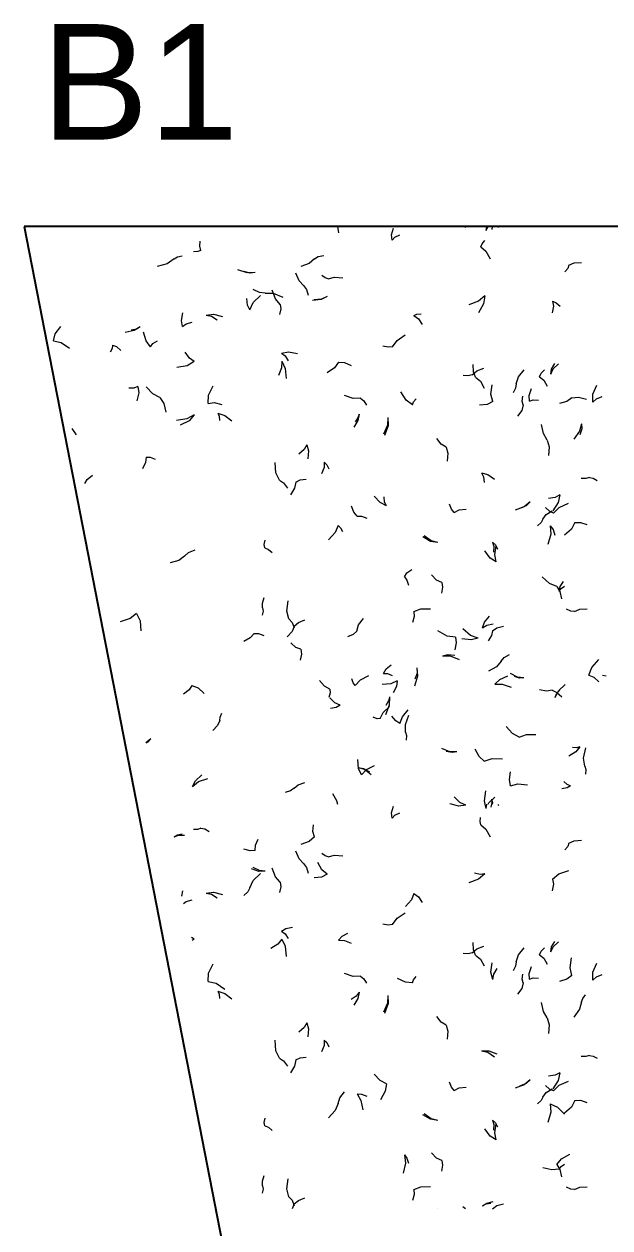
# Model space of a CAD drawing. Header units: metres. Extents: x 0 to 46.1, y -33.1 to 1.9.
# Drawn here: x 0 to 2.026, y -3.466 to 0.7 of the extents above; entities that cross this region are included whole.
import ezdxf
from ezdxf.enums import TextEntityAlignment as Align

# ---------------------------------------------------------------- set-up
doc = ezdxf.new("R2010")
doc.units = ezdxf.units.M
doc.header["$LTSCALE"] = 0.02
doc.layers.add('AB_EXT_COUVRE', color=8, linetype='Continuous', lineweight=9)
doc.layers.add('SITE', color=7, linetype='Continuous', lineweight=25, true_color=0x000000)
doc.layers.add('TEXT', color=7, linetype='Continuous', lineweight=13, true_color=0x000000)
doc.styles.add('JV', font='arial.ttf')

msp = doc.modelspace()

# ---------------------------------------------------------------- linework, layer by layer
at = {"layer": 'AB_EXT_COUVRE', "lineweight": 9, "true_color": 0x606060, "transparency": 33554585}
for points in [[(1.0832, 0), (1.0875, -0.0221)], [(1.5271, -0.0035), (1.5195, 0)], [(1.5271, -0.0035), (1.5221, 0)], [(1.598, -0.0144), (1.6048, 0)], [(1.598, -0.0144), (1.5995, 0)], [(1.6184, 0), (1.6171, -0.0105)], [(1.6378, 0), (1.6408, -0.0038)], [(1.2725, -0.0481), (1.2709, -0.0294), (1.2772, -0.0066)], [(1.2725, -0.0481), (1.2824, -0.0375), (1.2987, -0.0294)], [(0.6113, -0.083), (0.6006, -0.0873), (0.5862, -0.0876)], [(0.6113, -0.083), (0.6074, -0.069), (0.609, -0.0508)], [(1.5793, -0.0711), (1.5836, -0.06), (1.5936, -0.0488)], [(1.5793, -0.0711), (1.597, -0.0864), (1.6111, -0.1123)], [(0.5187, -0.1124), (0.4952, -0.1295), (0.4599, -0.1393)], [(0.5187, -0.1124), (0.5301, -0.1053), (0.5466, -0.1019)], [(1.0042, -0.1125), (0.9854, -0.1284), (0.9564, -0.1388)], [(1.0042, -0.1125), (1.0172, -0.1046), (1.0361, -0.1011)], [(1.8835, -0.1346), (1.9021, -0.1262), (1.9277, -0.1246)], [(0.799, -0.1598), (0.7717, -0.1613), (0.7389, -0.151)], [(0.799, -0.1598), (0.7813, -0.1615), (0.7598, -0.1558)], [(0.966, -0.2051), (0.9507, -0.1884), (0.94, -0.162)], [(1.8835, -0.1346), (1.8797, -0.146), (1.8701, -0.1578)], [(0.966, -0.2051), (0.9761, -0.2184), (0.982, -0.2385)], [(1.0516, -0.1817), (1.0406, -0.1786), (1.029, -0.1702)], [(1.0516, -0.1817), (1.0735, -0.1757), (1.1019, -0.1783)], [(0.7808, -0.2894), (0.7922, -0.264), (0.8169, -0.2391)], [(0.8331, -0.2312), (0.8136, -0.2292), (0.7915, -0.2183)], [(0.8331, -0.2312), (0.8616, -0.2317), (0.8949, -0.2449)], [(0.8858, -0.2699), (0.8691, -0.2509), (0.8579, -0.2211)], [(1.0474, -0.2423), (1.0267, -0.2532), (0.9976, -0.257)], [(1.0474, -0.2423), (1.0286, -0.2517), (1.0024, -0.2545)], [(1.5928, -0.2403), (1.5711, -0.2592), (1.5373, -0.2719)], [(1.5928, -0.2403), (1.5888, -0.2682), (1.5717, -0.2992)], [(0.7808, -0.2894), (0.7726, -0.273), (0.7703, -0.2501)], [(0.8858, -0.2699), (0.8878, -0.2856), (0.8834, -0.305)], [(1.8269, -0.2587), (1.8303, -0.2765), (1.8264, -0.2991)], [(1.8269, -0.2587), (1.8403, -0.2641), (1.8538, -0.2764)], [(0.5473, -0.3466), (0.5439, -0.3258), (0.5491, -0.2997)], [(0.5473, -0.3466), (0.5607, -0.3368), (0.5809, -0.3311)], [(0.6295, -0.3071), (0.6549, -0.3042), (0.6861, -0.3121)], [(0.6295, -0.3071), (0.6475, -0.3109), (0.6671, -0.3233)], [(1.3478, -0.3088), (1.3583, -0.3041), (1.3728, -0.3031)], [(1.3478, -0.3088), (1.3633, -0.3199), (1.3766, -0.3399)], [(0.1011, -0.3959), (0.108, -0.3716), (0.1268, -0.346)], [(0.401, -0.3474), (0.3803, -0.3609), (0.3499, -0.3678)], [(0.401, -0.3474), (0.3886, -0.3553), (0.3704, -0.3592)], [(0.4365, -0.4165), (0.4217, -0.3966), (0.413, -0.3667)], [(0.1011, -0.3959), (0.1279, -0.4022), (0.1565, -0.4214)], [(0.3052, -0.4107), (0.3041, -0.4224), (0.2977, -0.4357)], [(0.3052, -0.4107), (0.3196, -0.4163), (0.334, -0.4291)], [(0.4365, -0.4165), (0.4457, -0.4052), (0.4615, -0.396)], [(1.274, -0.4164), (1.259, -0.4185), (1.2404, -0.4143)], [(1.274, -0.4164), (1.2896, -0.3945), (1.3175, -0.3756)], [(0.5877, -0.4673), (0.5715, -0.4558), (0.5575, -0.4351)], [(0.8897, -0.4394), (0.9142, -0.4347), (0.9452, -0.44)], [(0.8897, -0.4394), (0.9024, -0.4485), (0.9133, -0.465)], [(0.5877, -0.4673), (0.5633, -0.4822), (0.528, -0.4889)], [(0.8906, -0.4664), (0.8903, -0.4895), (0.8798, -0.5167)], [(0.8906, -0.4664), (0.9029, -0.4914), (0.9063, -0.5264)], [(1.0871, -0.4702), (1.073, -0.4901), (1.0477, -0.5073)], [(1.0871, -0.4702), (1.1076, -0.471), (1.1313, -0.481)], [(1.5494, -0.5139), (1.5649, -0.5003), (1.5892, -0.4912)], [(1.561, -0.5224), (1.5535, -0.5036), (1.5531, -0.4781)], [(1.7011, -0.5454), (1.7092, -0.5212), (1.7294, -0.4962)], [(1.7825, -0.5205), (1.7879, -0.5085), (1.7997, -0.4967)], [(1.821, -0.5111), (1.8241, -0.4938), (1.8354, -0.4749)], [(1.821, -0.5111), (1.8297, -0.4933), (1.8477, -0.4763)], [(1.5494, -0.5139), (1.5358, -0.5175), (1.5182, -0.5158)], [(1.561, -0.5224), (1.5776, -0.5361), (1.5911, -0.5594)], [(1.7825, -0.5205), (1.7969, -0.5324), (1.8086, -0.5528)], [(0.3933, -0.5543), (0.3799, -0.5597), (0.3617, -0.5603)], [(0.3933, -0.5543), (0.3964, -0.5766), (0.3903, -0.6043)], [(0.4694, -0.5919), (0.4451, -0.5799), (0.4217, -0.5549)], [(0.6359, -0.613), (0.6381, -0.5845), (0.6533, -0.5519)], [(1.3426, -0.6182), (1.3206, -0.6016), (1.3021, -0.5723)], [(1.6202, -0.6062), (1.6144, -0.5807), (1.6188, -0.5481)], [(1.7011, -0.5454), (1.6994, -0.56), (1.691, -0.5765)], [(1.747, -0.6053), (1.7465, -0.5851), (1.7549, -0.5611)], [(1.9662, -0.6082), (1.967, -0.5813), (1.9799, -0.55)], [(0.4694, -0.5919), (0.4831, -0.6128), (0.4899, -0.6434)], [(0.6359, -0.613), (0.657, -0.6101), (0.6832, -0.616)], [(1.1632, -0.5951), (1.1379, -0.5956), (1.1079, -0.585)], [(1.1632, -0.5951), (1.1744, -0.6038), (1.1838, -0.619)], [(1.3426, -0.6182), (1.3463, -0.6075), (1.3553, -0.5965)], [(1.6202, -0.6062), (1.6014, -0.6161), (1.5748, -0.6193)], [(1.7261, -0.6178), (1.7205, -0.6371), (1.7055, -0.6574)], [(1.7261, -0.6178), (1.7227, -0.6049), (1.7245, -0.5881)], [(1.747, -0.6053), (1.7606, -0.6008), (1.7787, -0.6015)], [(1.8939, -0.593), (1.877, -0.6056), (1.8514, -0.613)], [(1.8939, -0.593), (1.9165, -0.5907), (1.9442, -0.5979)], [(1.9662, -0.6082), (1.979, -0.5966), (1.9992, -0.5886)], [(0.5883, -0.6523), (0.5628, -0.6664), (0.5267, -0.6718)], [(0.5883, -0.6523), (0.5703, -0.6725), (0.5401, -0.6883)], [(0.6699, -0.6469), (0.6748, -0.6573), (0.6759, -0.6718)], [(0.6699, -0.6469), (0.6937, -0.6542), (0.7185, -0.6732)], [(1.1581, -0.6504), (1.1543, -0.6715), (1.1407, -0.6947)], [(1.1581, -0.6504), (1.1544, -0.6629), (1.1447, -0.6759)], [(1.2576, -0.6612), (1.2563, -0.6882), (1.243, -0.7194)], [(1.2576, -0.6612), (1.2584, -0.6899), (1.2467, -0.724)], [(0.1646, -0.6994), (0.18, -0.7219)], [(1.8089, -0.7394), (1.7955, -0.7174), (1.7895, -0.6856)], [(1.9273, -0.6832), (1.9206, -0.7092), (1.9013, -0.7369)], [(1.9273, -0.6832), (1.928, -0.7004), (1.9211, -0.7211)], [(1.4595, -0.764), (1.4426, -0.7538), (1.4272, -0.7343)], [(1.8089, -0.7394), (1.8154, -0.7627), (1.8127, -0.793)], [(0.9774, -0.7557), (0.9683, -0.7726), (0.9502, -0.7885)], [(0.9774, -0.7557), (0.9832, -0.7768), (0.9809, -0.8042)], [(1.4595, -0.764), (1.4651, -0.7851), (1.4625, -0.8125)], [(0.4218, -0.7982), (0.4199, -0.8171), (0.4093, -0.8386)], [(0.4218, -0.7982), (0.4364, -0.7989), (0.4531, -0.8062)], [(0.8826, -0.8785), (0.8706, -0.8526), (0.8679, -0.8168)], [(1.0379, -0.8162), (1.0374, -0.8349), (1.0286, -0.8568)], [(1.0379, -0.8162), (1.047, -0.8247), (1.0539, -0.8388)], [(0.2095, -0.8903), (0.2175, -0.8762), (0.2361, -0.8607)], [(1.582, -0.8526), (1.5888, -0.8668), (1.5904, -0.8864)], [(1.582, -0.8526), (1.6037, -0.8583), (1.6267, -0.8745)], [(1.9545, -0.8692), (1.9421, -0.8731), (1.9258, -0.8723)], [(1.9545, -0.8692), (1.9672, -0.8711), (1.9814, -0.879)], [(0.8826, -0.8785), (0.8975, -0.8881), (0.9108, -0.906)], [(0.9393, -0.8847), (0.9355, -0.9061), (0.9215, -0.9295)], [(0.9393, -0.8847), (0.9546, -0.8773), (0.9758, -0.8753)], [(1.2529, -0.9669), (1.2312, -0.9561), (1.2103, -0.9339)], [(1.2529, -0.9669), (1.2467, -0.954), (1.245, -0.9362)], [(1.7496, -0.9533), (1.7296, -0.9705), (1.6985, -0.9818)], [(1.7496, -0.9533), (1.7357, -0.9666), (1.7134, -0.976)], [(1.8528, -0.9289), (1.8366, -0.9378), (1.8136, -0.9412)], [(1.8528, -0.9289), (1.8471, -0.9555), (1.8286, -0.9844)], [(1.1515, -1.0025), (1.1397, -0.9893), (1.1316, -0.9685)], [(1.4876, -0.99), (1.4779, -0.9788), (1.4714, -0.9613)], [(1.4876, -0.99), (1.5046, -0.9815), (1.5284, -0.9789)], [(1.7937, -1.0136), (1.8054, -0.9977), (1.8264, -0.9841)], [(1.8301, -0.992), (1.8166, -0.9859), (1.8033, -0.9727)], [(1.8301, -0.992), (1.8504, -0.9725), (1.8828, -0.9585)], [(1.0855, -1.0352), (1.0755, -1.0599), (1.0529, -1.0847)], [(1.0855, -1.0352), (1.0939, -1.0428), (1.1005, -1.0556)], [(1.1515, -1.0025), (1.167, -1.0027), (1.1852, -1.0098)], [(1.7937, -1.0136), (1.7874, -1.0252), (1.775, -1.0361)], [(1.8192, -1.0365), (1.8211, -1.0656), (1.8105, -1.1008)], [(1.8192, -1.0365), (1.8293, -1.0493), (1.8356, -1.069)], [(1.9046, -1.0252), (1.8927, -1.0476), (1.8689, -1.0687)], [(1.9046, -1.0252), (1.9235, -1.0243), (1.9461, -1.0314)], [(1.43, -1.0943), (1.4053, -1.0902), (1.3782, -1.0744)], [(1.43, -1.0943), (1.4073, -1.0884), (1.3833, -1.0714)], [(0.5545, -1.1418), (0.5689, -1.1288), (0.5916, -1.1198)], [(0.8322, -1.1127), (0.8305, -1.101), (0.8336, -1.0865)], [(0.8322, -1.1127), (0.845, -1.1177), (0.858, -1.1292)], [(1.6323, -1.1609), (1.6115, -1.1479), (1.5927, -1.1234)], [(1.6196, -1.0932), (1.624, -1.1082), (1.6227, -1.1278)], [(1.6196, -1.0932), (1.6296, -1.102), (1.6374, -1.1167)], [(1.6323, -1.1609), (1.6275, -1.1364), (1.6326, -1.1053)], [(0.5545, -1.1418), (0.535, -1.1564), (0.5055, -1.1649)], [(1.3149, -1.2129), (1.3238, -1.1993), (1.3404, -1.1871)], [(1.4445, -1.2329), (1.4263, -1.2244), (1.4087, -1.2064)], [(1.3149, -1.2129), (1.3238, -1.2245), (1.3291, -1.2422)], [(1.4445, -1.2329), (1.4472, -1.249), (1.4433, -1.2691)], [(1.8417, -1.2468), (1.8167, -1.2365), (1.7917, -1.2133)], [(1.8417, -1.2468), (1.8526, -1.2641), (1.8579, -1.2892)], [(1.85, -1.2626), (1.8539, -1.2463), (1.8656, -1.2288)], [(1.85, -1.2626), (1.8569, -1.2535), (1.8691, -1.2457)], [(0.8249, -1.3203), (0.8238, -1.3039), (0.8297, -1.2841)], [(0.8249, -1.3203), (0.8265, -1.3316), (0.8234, -1.3457)], [(0.9154, -1.3583), (0.9089, -1.3311), (0.9132, -1.2962)], [(1.3474, -1.333), (1.3487, -1.35), (1.3427, -1.3707)], [(1.3474, -1.333), (1.3722, -1.3234), (1.4057, -1.3231)], [(1.9035, -1.3332), (1.8902, -1.3321), (1.8751, -1.325)], [(1.9035, -1.3332), (1.9216, -1.3249), (1.9467, -1.3233)], [(0.3892, -1.3392), (0.3669, -1.3574), (0.3326, -1.369)], [(0.3892, -1.3392), (0.4013, -1.3647), (0.4042, -1.4001)], [(0.9154, -1.3583), (0.9265, -1.3704), (0.9342, -1.3897)], [(0.9341, -1.3831), (0.9483, -1.3706), (0.9705, -1.3622)], [(1.1504, -1.4005), (1.1566, -1.3791), (1.1733, -1.3565)], [(1.5853, -1.3894), (1.5925, -1.3696), (1.6097, -1.3495)], [(0.795, -1.4087), (0.782, -1.4242), (0.7598, -1.4368)], [(0.795, -1.4087), (0.8107, -1.4088), (0.829, -1.4158)], [(0.9341, -1.3831), (0.9266, -1.4016), (0.9097, -1.42)], [(1.1504, -1.4005), (1.1378, -1.4122), (1.1178, -1.4203)], [(1.4913, -1.422), (1.4627, -1.4177), (1.4309, -1.3999)], [(1.5706, -1.4246), (1.5441, -1.4153), (1.517, -1.3927)], [(1.5853, -1.3894), (1.6001, -1.3798), (1.6218, -1.375)], [(1.6192, -1.3995), (1.6159, -1.4161), (1.6048, -1.4342)], [(1.6192, -1.3995), (1.6344, -1.3889), (1.6571, -1.3832)], [(0.9565, -1.4637), (0.9393, -1.4569), (0.9219, -1.4414)], [(1.4913, -1.422), (1.4943, -1.4415), (1.4891, -1.4657)], [(1.5706, -1.4246), (1.5458, -1.4307), (1.5139, -1.427)], [(0.9565, -1.4637), (0.9588, -1.4806), (0.954, -1.5015)], [(1.4469, -1.4862), (1.4654, -1.4813), (1.4892, -1.4838)], [(1.4469, -1.4862), (1.4732, -1.4867), (1.5039, -1.499)], [(1.649, -1.5052), (1.6598, -1.4921), (1.6783, -1.4814)], [(1.9526, -1.5535), (1.9631, -1.5263), (1.9874, -1.4989)], [(1.2423, -1.5472), (1.2517, -1.5316), (1.2697, -1.5175)], [(1.3582, -1.5276), (1.3603, -1.5562), (1.3501, -1.5908)], [(1.3582, -1.5276), (1.3588, -1.5457), (1.3515, -1.5672)], [(1.649, -1.5052), (1.6331, -1.5242), (1.6061, -1.5396)], [(1.0575, -1.6016), (1.039, -1.5915), (1.0217, -1.5713)], [(1.145, -1.5887), (1.1378, -1.5797), (1.1332, -1.566)], [(1.145, -1.5887), (1.1628, -1.569), (1.1925, -1.5538)], [(1.2896, -1.5725), (1.2681, -1.583), (1.2381, -1.5859)], [(1.2423, -1.5472), (1.2565, -1.5476), (1.273, -1.5544)], [(1.2896, -1.5725), (1.2876, -1.592), (1.2767, -1.6141)], [(1.6278, -1.5848), (1.6448, -1.5677), (1.6725, -1.5552)], [(1.7282, -1.5627), (1.7065, -1.5603), (1.6821, -1.5479)], [(1.7282, -1.5627), (1.7133, -1.5634), (1.6954, -1.5576)], [(1.9526, -1.5535), (1.9698, -1.5604), (1.9871, -1.5761)], [(2, -1.5534), (2.0128, -1.556)], [(0.5805, -1.5885), (0.5702, -1.6044), (0.5509, -1.6185)], [(0.5805, -1.5885), (0.6017, -1.5972), (0.6227, -1.6168)], [(1.0575, -1.6016), (1.0584, -1.6146), (1.0537, -1.6303)], [(1.6278, -1.5848), (1.6535, -1.5839), (1.6842, -1.5943)], [(1.8254, -1.6056), (1.8061, -1.6085), (1.7821, -1.6034)], [(1.8254, -1.6056), (1.8426, -1.6126), (1.8598, -1.6284)], [(1.8367, -1.6306), (1.8475, -1.6074), (1.8704, -1.5849)], [(1.8367, -1.6306), (1.8408, -1.6183), (1.8511, -1.6057)], [(1.0929, -1.6564), (1.0748, -1.6486), (1.057, -1.6314)], [(1.0929, -1.6564), (1.0795, -1.6649), (1.06, -1.669)], [(1.2316, -1.7034), (1.2417, -1.6821), (1.263, -1.6615)], [(1.2631, -1.6284), (1.2626, -1.6569), (1.2495, -1.6902)], [(1.2631, -1.6284), (1.2605, -1.6424), (1.2511, -1.6578)], [(0.677, -1.7104), (0.6777, -1.6986), (0.6837, -1.6851)], [(1.2316, -1.7034), (1.2203, -1.7037), (1.2068, -1.699)], [(1.2995, -1.72), (1.285, -1.7114), (1.2717, -1.6949)], [(1.2995, -1.72), (1.3079, -1.697), (1.3279, -1.6736)], [(1.3189, -1.7508), (1.3187, -1.7236), (1.3305, -1.6916)], [(0.677, -1.7104), (0.6691, -1.7277), (0.6523, -1.7447)], [(1.712, -1.7678), (1.6885, -1.7555), (1.6663, -1.7305)], [(0.4382, -1.7737), (0.4206, -1.7876)], [(0.4382, -1.7737), (0.4279, -1.7851), (0.4209, -1.7888)], [(1.3189, -1.7508), (1.3222, -1.7625), (1.3209, -1.7778)], [(1.712, -1.7678), (1.7367, -1.7587), (1.7697, -1.7589)], [(1.4962, -1.818), (1.4722, -1.8179), (1.444, -1.807)], [(1.4962, -1.818), (1.4802, -1.8211), (1.4599, -1.8176)], [(1.5913, -1.8504), (1.5736, -1.8349), (1.5596, -1.8088)], [(1.9216, -1.8008), (1.9075, -1.8188), (1.8831, -1.8337)], [(1.9216, -1.8008), (1.9108, -1.8042), (1.8967, -1.8035)], [(1.9393, -1.8684), (1.9348, -1.8399), (1.942, -1.8044)], [(1.167, -1.8983), (1.1562, -1.8758), (1.1534, -1.8446)], [(1.1554, -1.8722), (1.1738, -1.8758), (1.1939, -1.8881)], [(1.1554, -1.8722), (1.1772, -1.879), (1.1999, -1.8967)], [(1.167, -1.8983), (1.184, -1.8801), (1.212, -1.8662)], [(1.5913, -1.8504), (1.6184, -1.8416), (1.6542, -1.8432)], [(1.9393, -1.8684), (1.9424, -1.8801), (1.9409, -1.8952)], [(0.5826, -1.9389), (0.593, -1.9183), (0.6142, -1.8985)], [(0.5826, -1.9389), (0.6034, -1.9216), (0.6356, -1.9104)], [(1.6822, -1.9357), (1.6779, -1.9144), (1.6822, -1.8875)], [(0.9336, -1.9443), (0.9215, -1.9536), (0.9031, -1.9591)], [(0.9336, -1.9443), (0.948, -1.9324), (0.9702, -1.9249)], [(1.5948, -2), (1.5921, -1.9875), (1.597, -1.9531)], [(1.6822, -1.9357), (1.7077, -1.9291), (1.7407, -1.9327)], [(1.8896, -1.9365), (1.8772, -1.9434), (1.8595, -1.9461)], [(1.8896, -1.9365), (1.8782, -1.9318), (1.8668, -1.9212)], [(1.0659, -1.963), (1.0807, -1.9871), (1.0832, -2)], [(1.478, -2), (1.4726, -1.9986)], [(1.5195, -2), (1.5071, -1.9942), (1.4876, -1.9744)], [(1.6048, -2), (1.6074, -1.9945), (1.6274, -1.9751)], [(1.616, -1.9817), (1.6191, -1.9943), (1.6184, -2)], [(1.616, -1.9817), (1.6177, -1.9941), (1.6163, -2)], [(1.2725, -2.0481), (1.2709, -2.0294), (1.2772, -2.0066)], [(1.2725, -2.0481), (1.2824, -2.0375), (1.2987, -2.0294)], [(1.5271, -2.0035), (1.5026, -2.0062), (1.478, -2)], [(1.5271, -2.0035), (1.5195, -2)], [(1.598, -2.0144), (1.5948, -2)], [(1.598, -2.0144), (1.5995, -2)], [(1.6163, -2), (1.6142, -2.0094)], [(1.6378, -2), (1.6408, -2.0038)], [(0.6113, -2.083), (0.6006, -2.0873), (0.5862, -2.0876)], [(0.6113, -2.083), (0.6246, -2.0853), (0.6394, -2.0939)], [(1.0042, -2.1125), (0.9986, -2.0944), (1.0001, -2.0707)], [(1.5793, -2.0711), (1.5766, -2.0597), (1.5786, -2.0452)], [(1.5793, -2.0711), (1.597, -2.0864), (1.6111, -2.1123)], [(0.5187, -2.1124), (0.5301, -2.1053), (0.5466, -2.1019)], [(0.5187, -2.1124), (0.5342, -2.1069), (0.5548, -2.1073)], [(0.799, -2.1598), (0.8001, -2.1415), (0.8095, -2.1206)], [(1.0042, -2.1125), (0.9854, -2.1284), (0.9564, -2.1388)], [(1.8835, -2.1346), (1.9021, -2.1262), (1.9277, -2.1246)], [(0.799, -2.1598), (0.7813, -2.1615), (0.7598, -2.1558)], [(0.966, -2.2051), (0.9507, -2.1884), (0.94, -2.162)], [(1.8835, -2.1346), (1.8797, -2.146), (1.8701, -2.1578)], [(0.966, -2.2051), (0.9761, -2.2184), (0.982, -2.2385)], [(1.0474, -2.2423), (1.0297, -2.2273), (1.0156, -2.202)], [(1.0516, -2.1817), (1.0406, -2.1786), (1.029, -2.1702)], [(1.0516, -2.1817), (1.0735, -2.1757), (1.1019, -2.1783)], [(0.7808, -2.2894), (0.7922, -2.264), (0.8169, -2.2391)], [(0.8331, -2.2312), (0.8116, -2.2321), (0.7858, -2.2236)], [(0.8331, -2.2312), (0.8136, -2.2292), (0.7915, -2.2183)], [(0.8858, -2.2699), (0.8691, -2.2509), (0.8579, -2.2211)], [(1.0474, -2.2423), (1.0286, -2.2517), (1.0024, -2.2545)], [(1.5928, -2.2403), (1.5711, -2.2592), (1.5373, -2.2719)], [(1.5928, -2.2403), (1.5773, -2.2427), (1.5579, -2.2386)], [(1.8269, -2.2587), (1.849, -2.2408), (1.883, -2.2295)], [(0.7808, -2.2894), (0.7741, -2.3028), (0.7603, -2.3157)], [(0.8858, -2.2699), (0.8878, -2.2856), (0.8834, -2.305)], [(1.8269, -2.2587), (1.8303, -2.2765), (1.8264, -2.2991)], [(0.5454, -2.3181), (0.5491, -2.2997)], [(0.5514, -2.3436), (0.5607, -2.3368), (0.5809, -2.3311)], [(0.6295, -2.3071), (0.6549, -2.3042), (0.6861, -2.3121)], [(0.6295, -2.3071), (0.6475, -2.3109), (0.6671, -2.3233)], [(1.3478, -2.3088), (1.3392, -2.331), (1.3193, -2.3534)], [(1.3478, -2.3088), (1.3633, -2.3199), (1.3766, -2.3399)], [(1.274, -2.4164), (1.259, -2.4185), (1.2404, -2.4143)], [(1.274, -2.4164), (1.2896, -2.3945), (1.3175, -2.3756)], [(0.8897, -2.4394), (0.9052, -2.4295), (0.9279, -2.4247)], [(0.8897, -2.4394), (0.9024, -2.4485), (0.9133, -2.465)], [(1.0871, -2.4702), (1.0994, -2.4568), (1.1197, -2.4463)], [(0.5877, -2.4673), (0.5791, -2.4612)], [(0.5877, -2.4673), (0.5814, -2.4712)], [(0.8906, -2.4664), (0.8772, -2.4841), (0.8535, -2.4991)], [(0.8906, -2.4664), (0.9029, -2.4914), (0.9063, -2.5264)], [(1.0871, -2.4702), (1.1076, -2.471), (1.1313, -2.481)], [(1.5494, -2.5139), (1.5649, -2.5003), (1.5892, -2.4912)], [(1.561, -2.5224), (1.5535, -2.5036), (1.5531, -2.4781)], [(1.7011, -2.5454), (1.7092, -2.5212), (1.7294, -2.4962)], [(1.7825, -2.5205), (1.7879, -2.5085), (1.7997, -2.4967)], [(1.821, -2.5111), (1.8241, -2.4938), (1.8354, -2.4749)], [(1.821, -2.5111), (1.8297, -2.4933), (1.8477, -2.4763)], [(1.5494, -2.5139), (1.5358, -2.5175), (1.5182, -2.5158)], [(1.561, -2.5224), (1.5776, -2.5361), (1.5911, -2.5594)], [(1.7825, -2.5205), (1.7969, -2.5324), (1.8086, -2.5528)], [(1.8939, -2.593), (1.8881, -2.5657), (1.8933, -2.5311)], [(0.6359, -2.613), (0.6381, -2.5845), (0.6533, -2.5519)], [(1.6202, -2.6062), (1.6144, -2.5807), (1.6188, -2.5481)], [(1.6202, -2.6062), (1.6237, -2.5879), (1.6359, -2.5678)], [(1.7011, -2.5454), (1.6994, -2.56), (1.691, -2.5765)], [(1.747, -2.6053), (1.7465, -2.5851), (1.7549, -2.5611)], [(1.9662, -2.6082), (1.967, -2.5813), (1.9799, -2.55)], [(0.6359, -2.613), (0.6637, -2.6195), (0.6936, -2.6395)], [(1.1632, -2.5951), (1.1379, -2.5956), (1.1079, -2.585)], [(1.1632, -2.5951), (1.1744, -2.6038), (1.1838, -2.619)], [(1.3426, -2.6182), (1.3183, -2.6159), (1.2908, -2.6024)], [(1.3426, -2.6182), (1.3463, -2.6075), (1.3553, -2.5965)], [(1.7261, -2.6178), (1.7205, -2.6371), (1.7055, -2.6574)], [(1.7261, -2.6178), (1.7227, -2.6049), (1.7245, -2.5881)], [(1.747, -2.6053), (1.7606, -2.6008), (1.7787, -2.6015)], [(1.8939, -2.593), (1.877, -2.6056), (1.8514, -2.613)], [(1.9662, -2.6082), (1.979, -2.5966), (1.9992, -2.5886)], [(0.6699, -2.6469), (0.6748, -2.6573), (0.6759, -2.6718)], [(0.6699, -2.6469), (0.6937, -2.6542), (0.7185, -2.6732)], [(1.1581, -2.6504), (1.1481, -2.6639), (1.1304, -2.6754)], [(1.1581, -2.6504), (1.1543, -2.6715), (1.1407, -2.6947)], [(1.2576, -2.6612), (1.2563, -2.6882), (1.243, -2.7194)], [(1.2576, -2.6612), (1.2584, -2.6899), (1.2467, -2.724)], [(1.9273, -2.6832), (1.9314, -2.6717), (1.9412, -2.6599)], [(1.8089, -2.7394), (1.7955, -2.7174), (1.7895, -2.6856)], [(1.9273, -2.6832), (1.9206, -2.7092), (1.9013, -2.7369)], [(1.4595, -2.764), (1.4426, -2.7538), (1.4272, -2.7343)], [(1.8089, -2.7394), (1.8154, -2.7627), (1.8127, -2.793)], [(0.9774, -2.7557), (0.9683, -2.7726), (0.9502, -2.7885)], [(0.9774, -2.7557), (0.9832, -2.7768), (0.9809, -2.8042)], [(1.4595, -2.764), (1.4651, -2.7851), (1.4625, -2.8125)], [(0.8826, -2.8785), (0.8706, -2.8526), (0.8679, -2.8168)], [(1.0379, -2.8162), (1.0374, -2.8349), (1.0286, -2.8568)], [(1.0379, -2.8162), (1.047, -2.8247), (1.0539, -2.8388)], [(1.582, -2.8526), (1.6037, -2.8583), (1.6267, -2.8745)], [(1.582, -2.8526), (1.6065, -2.8529), (1.6351, -2.8639)], [(1.9545, -2.8692), (1.9421, -2.8731), (1.9258, -2.8723)], [(1.9545, -2.8692), (1.9672, -2.8711), (1.9814, -2.879)], [(0.8826, -2.8785), (0.8975, -2.8881), (0.9108, -2.906)], [(0.9393, -2.8847), (0.9355, -2.9061), (0.9215, -2.9295)], [(0.9393, -2.8847), (0.9546, -2.8773), (0.9758, -2.8753)], [(1.2529, -2.9669), (1.2312, -2.9561), (1.2103, -2.9339)], [(1.7496, -2.9533), (1.7296, -2.9705), (1.6985, -2.9818)], [(1.7496, -2.9533), (1.7357, -2.9666), (1.7134, -2.976)], [(1.8528, -2.9289), (1.8366, -2.9378), (1.8136, -2.9412)], [(1.8528, -2.9289), (1.8471, -2.9555), (1.8286, -2.9844)], [(1.0855, -3.0352), (1.0917, -3.0153), (1.1079, -2.9947)], [(1.2529, -2.9669), (1.2487, -2.9933), (1.2321, -3.0225)], [(1.4876, -2.99), (1.4779, -2.9788), (1.4714, -2.9613)], [(1.4876, -2.99), (1.5046, -2.9815), (1.5284, -2.9789)], [(1.7937, -3.0136), (1.8054, -2.9977), (1.8264, -2.9841)], [(1.8301, -2.992), (1.8166, -2.9859), (1.8033, -2.9727)], [(1.8301, -2.992), (1.8504, -2.9725), (1.8828, -2.9585)], [(1.0855, -3.0352), (1.0755, -3.0599), (1.0529, -3.0847)], [(1.1515, -3.0025), (1.167, -3.0027), (1.1852, -3.0098)], [(1.1515, -3.0025), (1.1649, -3.0248), (1.171, -3.0569)], [(1.7937, -3.0136), (1.7874, -3.0252), (1.775, -3.0361)], [(1.8192, -3.0365), (1.8211, -3.0656), (1.8105, -3.1008)], [(1.8192, -3.0365), (1.8444, -3.0478), (1.8691, -3.0722)], [(1.9046, -3.0252), (1.8927, -3.0476), (1.8689, -3.0687)], [(1.9046, -3.0252), (1.9235, -3.0243), (1.9461, -3.0314)], [(1.43, -3.0943), (1.4053, -3.0902), (1.3782, -3.0744)], [(1.43, -3.0943), (1.4073, -3.0884), (1.3833, -3.0714)], [(0.8322, -3.1127), (0.8305, -3.101), (0.8336, -3.0865)], [(0.8322, -3.1127), (0.845, -3.1177), (0.858, -3.1292)], [(1.6323, -3.1609), (1.6115, -3.1479), (1.5927, -3.1234)], [(1.6196, -3.0932), (1.624, -3.1082), (1.6227, -3.1278)], [(1.6196, -3.0932), (1.6296, -3.102), (1.6374, -3.1167)], [(1.6323, -3.1609), (1.6275, -3.1364), (1.6326, -3.1053)], [(1.4445, -3.2329), (1.4263, -3.2244), (1.4087, -3.2064)], [(1.3149, -3.2129), (1.3189, -3.2414), (1.311, -3.2768)], [(1.3149, -3.2129), (1.3238, -3.2245), (1.3291, -3.2422)], [(1.4445, -3.2329), (1.4472, -3.249), (1.4433, -3.2691)], [(1.8417, -3.2468), (1.8584, -3.2266), (1.887, -3.2102)], [(1.8417, -3.2468), (1.8526, -3.2641), (1.8579, -3.2892)], [(1.85, -3.2626), (1.8569, -3.2535), (1.8691, -3.2457)], [(0.8249, -3.3203), (0.8238, -3.3039), (0.8297, -3.2841)], [(1.85, -3.2626), (1.8245, -3.2655), (1.7931, -3.2576)], [(0.8249, -3.3203), (0.8265, -3.3316), (0.8234, -3.3457)], [(0.9154, -3.3583), (0.9089, -3.3311), (0.9132, -3.2962)], [(1.3474, -3.333), (1.3722, -3.3234), (1.4057, -3.3231)], [(1.9035, -3.3332), (1.8902, -3.3321), (1.8751, -3.325)], [(1.9035, -3.3332), (1.9216, -3.3249), (1.9467, -3.3233)], [(0.9154, -3.3583), (0.9265, -3.3704), (0.9342, -3.3897)], [(0.9341, -3.3831), (0.9483, -3.3706), (0.9705, -3.3622)], [(1.3474, -3.333), (1.3487, -3.35), (1.3427, -3.3707)], [(0.9341, -3.3831), (0.9273, -3.4)], [(1.4311, -3.4), (1.4309, -3.3999)], [(1.5257, -3.4), (1.517, -3.3927)], [(1.5853, -3.3894), (1.6001, -3.3798), (1.6218, -3.375)], [(1.5853, -3.3894), (1.5973, -3.3831), (1.6142, -3.3809)], [(1.6192, -3.3995), (1.6191, -3.4)], [(1.6192, -3.3995), (1.6344, -3.3889), (1.6571, -3.3832)]]:
    msp.add_lwpolyline(points, dxfattribs=at)
at = {"layer": 'SITE'}
msp.add_lwpolyline([(0, 0), (6.0974, -31.3132), (45.3602, -23.6679), (40.7508, 0), (0, 0)], close=True, dxfattribs=at)

# ---------------------------------------------------------------- texts
at = {"layer": 'TEXT', "style": 'JV'}
msp.add_text('B1', height=0.4, dxfattribs=at).set_placement((0.4, 0.5), align=Align.MIDDLE_CENTER)

doc.saveas('drawing.dxf')
